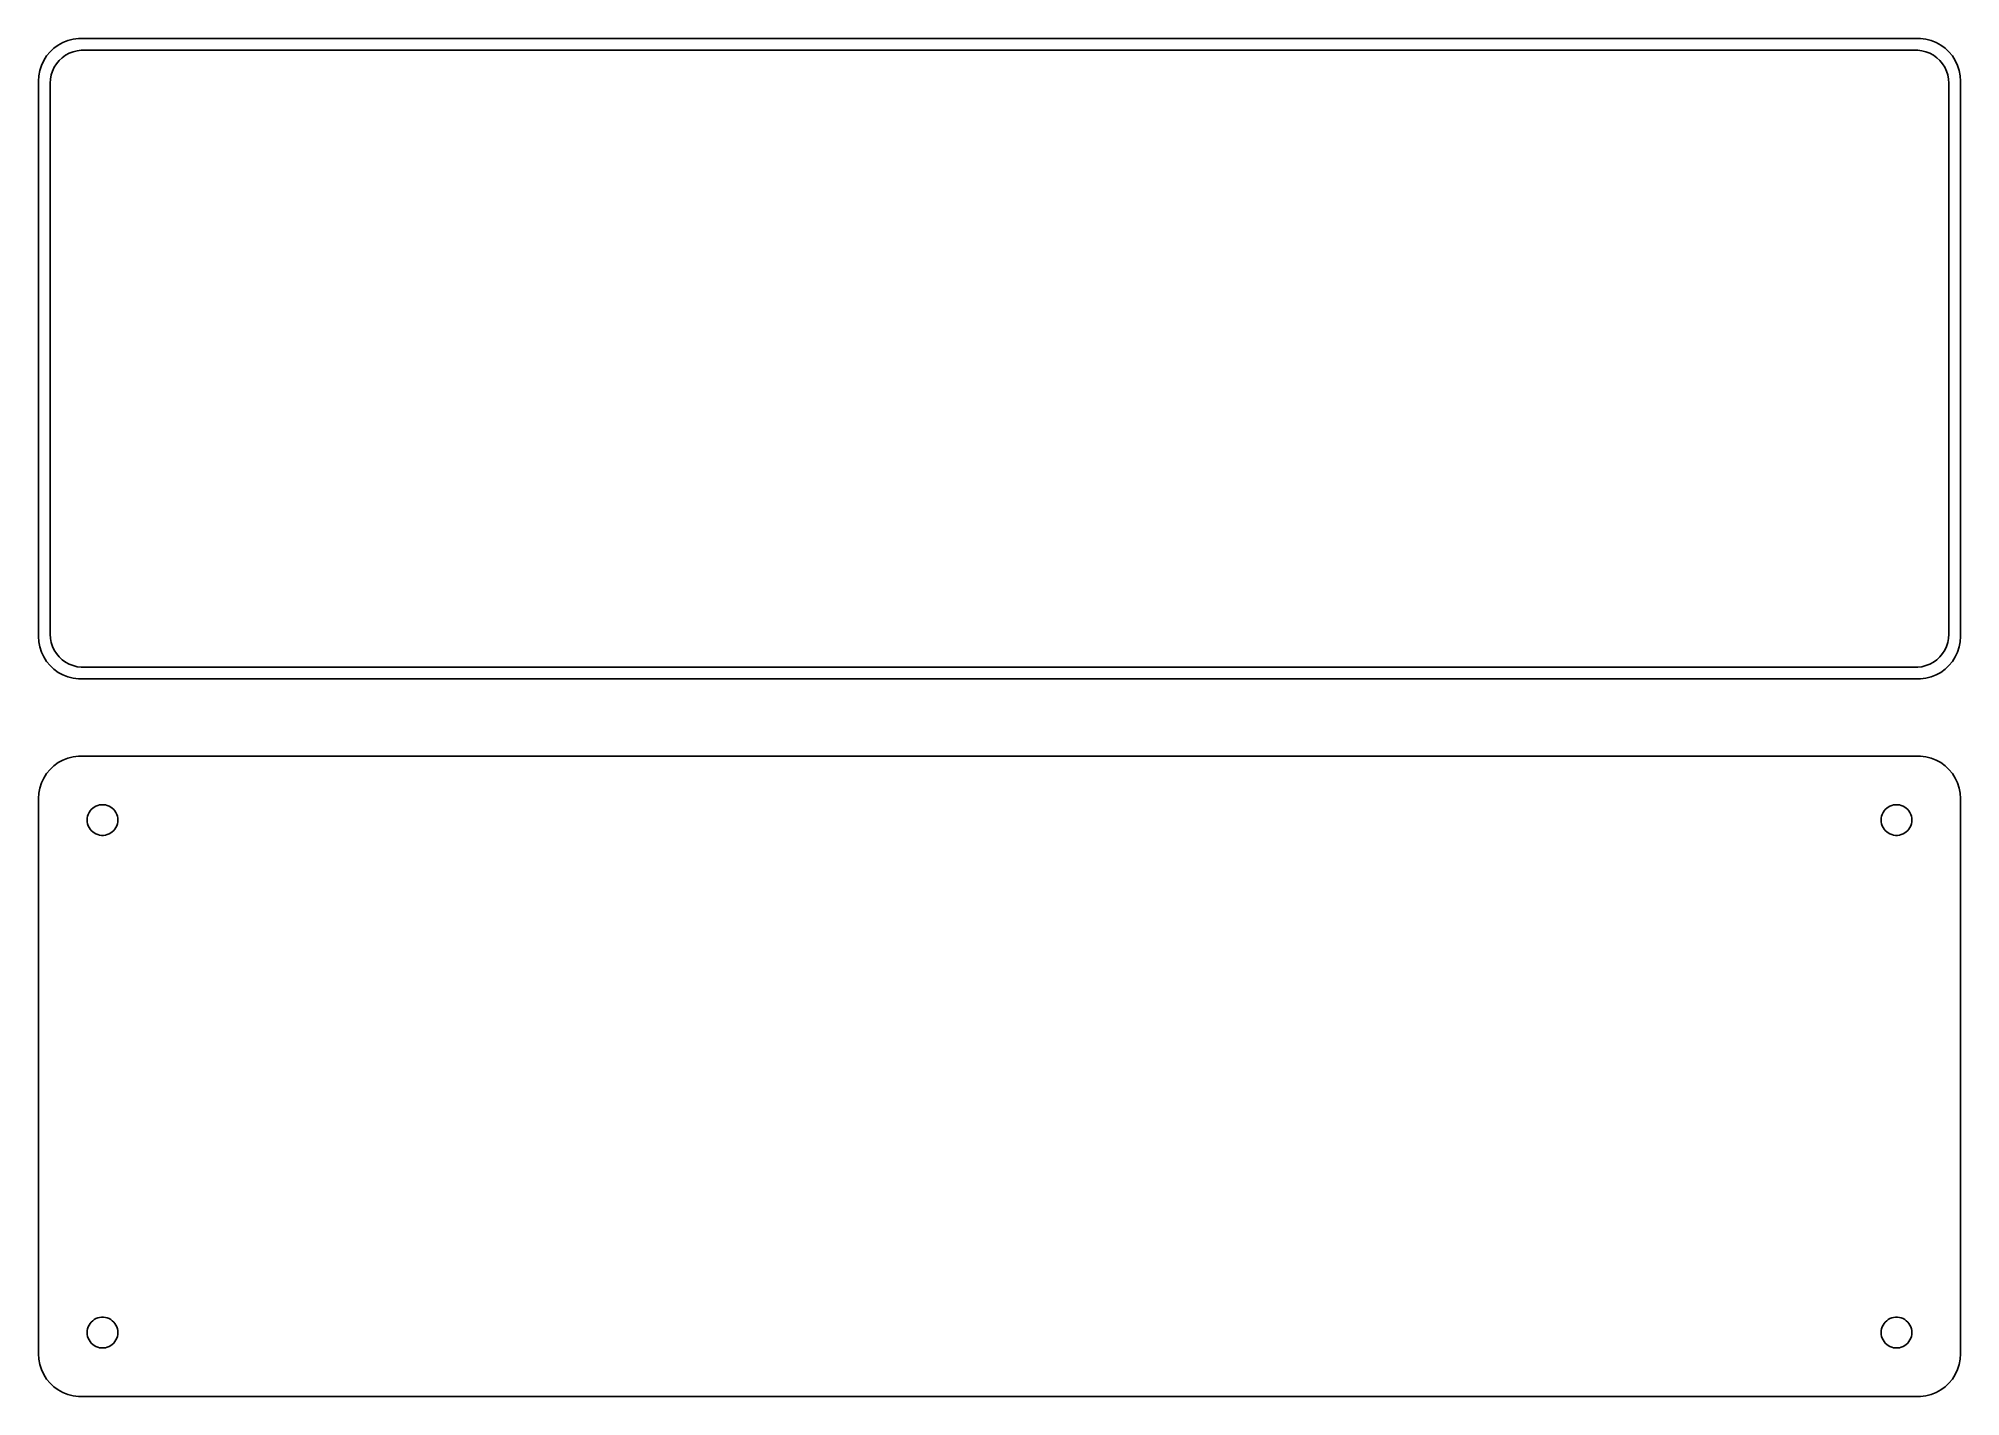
# Model space of a CAD drawing. Header units: metres. Extents: x -112 to 112, y 47 to 205.
import ezdxf

# ---------------------------------------------------------------- set-up
doc = ezdxf.new("R2010")
doc.units = ezdxf.units.M

msp = doc.modelspace()

# ---------------------------------------------------------------- linework, layer by layer
for p, q in [((-109.629, 205.024), (-110.179, 204.722)), ((-109.045, 205.255), (-109.629, 205.024)), ((-108.437, 205.411), (-109.045, 205.255)), ((-107.814, 205.49), (-108.437, 205.411)), ((107.814, 205.49), (-107.814, 205.49)), ((108.437, 205.411), (107.814, 205.49)), ((109.045, 205.255), (108.437, 205.411)), ((109.629, 205.024), (109.045, 205.255)), ((110.179, 204.722), (109.629, 205.024)), ((-111.882, 202.909), (-112.149, 202.341)), ((-111.545, 203.439), (-111.882, 202.909)), ((-111.145, 203.923), (-111.545, 203.439)), ((-110.687, 204.353), (-111.145, 203.923)), ((-110.179, 204.722), (-110.687, 204.353)), ((-110.641, 202.114), (-110.38, 202.524)), ((-110.38, 202.524), (-110.071, 202.899)), ((-110.071, 202.899), (-109.716, 203.231)), ((-109.716, 203.231), (-109.323, 203.517)), ((-109.323, 203.517), (-108.898, 203.751)), ((-108.898, 203.751), (-108.446, 203.93)), ((-108.446, 203.93), (-107.975, 204.051)), ((-107.975, 204.051), (-107.493, 204.112)), ((-107.493, 204.112), (107.493, 204.112)), ((107.493, 204.112), (107.975, 204.051)), ((107.975, 204.051), (108.446, 203.93)), ((108.446, 203.93), (108.898, 203.751)), ((108.898, 203.751), (109.323, 203.517)), ((109.323, 203.517), (109.716, 203.231)), ((109.716, 203.231), (110.071, 202.899)), ((110.071, 202.899), (110.38, 202.524)), ((110.687, 204.353), (110.179, 204.722)), ((110.38, 202.524), (110.641, 202.114)), ((111.145, 203.923), (110.687, 204.353)), ((111.545, 203.439), (111.145, 203.923)), ((111.882, 202.909), (111.545, 203.439)), ((112.149, 202.341), (111.882, 202.909)), ((-112.461, 201.127), (-112.5, 200.5)), ((-112.5, 200.5), (-112.5, 135.5)), ((-112.343, 201.743), (-112.461, 201.127)), ((-112.149, 202.341), (-112.343, 201.743)), ((-111.119, 200.25), (-111.089, 200.735)), ((-111.119, 135.75), (-111.119, 200.25)), ((-111.089, 200.735), (-110.998, 201.212)), ((-110.998, 201.212), (-110.848, 201.674)), ((-110.848, 201.674), (-110.641, 202.114)), ((110.641, 202.114), (110.848, 201.674)), ((110.848, 201.674), (110.998, 201.212)), ((110.998, 201.212), (111.089, 200.735)), ((111.089, 200.735), (111.119, 200.25)), ((111.119, 200.25), (111.119, 135.75)), ((112.343, 201.743), (112.149, 202.341)), ((112.461, 201.127), (112.343, 201.743)), ((112.5, 200.5), (112.461, 201.127)), ((112.5, 135.5), (112.5, 200.5)), ((-112.5, 135.5), (-112.461, 134.873)), ((-111.089, 135.265), (-111.119, 135.75)), ((-110.998, 134.788), (-111.089, 135.265)), ((111.089, 135.265), (110.998, 134.788)), ((111.119, 135.75), (111.089, 135.265)), ((112.461, 134.873), (112.5, 135.5)), ((-112.461, 134.873), (-112.343, 134.257)), ((-112.343, 134.257), (-112.149, 133.659)), ((-112.149, 133.659), (-111.882, 133.091)), ((-111.882, 133.091), (-111.545, 132.561)), ((-110.848, 134.326), (-110.998, 134.788)), ((-110.641, 133.886), (-110.848, 134.326)), ((-110.38, 133.476), (-110.641, 133.886)), ((-110.071, 133.101), (-110.38, 133.476)), ((-109.716, 132.769), (-110.071, 133.101)), ((-109.323, 132.483), (-109.716, 132.769)), ((109.716, 132.769), (109.323, 132.483)), ((110.071, 133.101), (109.716, 132.769)), ((110.38, 133.476), (110.071, 133.101)), ((110.641, 133.886), (110.38, 133.476)), ((110.848, 134.326), (110.641, 133.886)), ((110.998, 134.788), (110.848, 134.326)), ((111.545, 132.561), (111.882, 133.091)), ((111.882, 133.091), (112.149, 133.659)), ((112.149, 133.659), (112.343, 134.257)), ((112.343, 134.257), (112.461, 134.873)), ((-111.545, 132.561), (-111.145, 132.077)), ((-111.145, 132.077), (-110.687, 131.647)), ((-110.687, 131.647), (-110.179, 131.278)), ((-110.179, 131.278), (-109.629, 130.976)), ((-109.629, 130.976), (-109.045, 130.745)), ((-108.898, 132.249), (-109.323, 132.483)), ((-109.045, 130.745), (-108.437, 130.589)), ((-108.446, 132.07), (-108.898, 132.249)), ((-107.975, 131.949), (-108.446, 132.07)), ((-108.437, 130.589), (-107.814, 130.51)), ((-107.493, 131.888), (-107.975, 131.949)), ((-107.814, 130.51), (107.814, 130.51)), ((107.493, 131.888), (-107.493, 131.888)), ((107.975, 131.949), (107.493, 131.888)), ((107.814, 130.51), (108.437, 130.589)), ((108.446, 132.07), (107.975, 131.949)), ((108.437, 130.589), (109.045, 130.745)), ((108.898, 132.249), (108.446, 132.07)), ((109.323, 132.483), (108.898, 132.249)), ((109.045, 130.745), (109.629, 130.976)), ((109.629, 130.976), (110.179, 131.278)), ((110.179, 131.278), (110.687, 131.647)), ((110.687, 131.647), (111.145, 132.077)), ((111.145, 132.077), (111.545, 132.561)), ((-111.545, 119.439), (-111.882, 118.909)), ((-111.145, 119.923), (-111.545, 119.439)), ((-110.687, 120.353), (-111.145, 119.923)), ((-110.179, 120.722), (-110.687, 120.353)), ((-109.629, 121.024), (-110.179, 120.722)), ((-109.045, 121.255), (-109.629, 121.024)), ((-108.437, 121.411), (-109.045, 121.255)), ((-107.814, 121.49), (-108.437, 121.411)), ((107.814, 121.49), (-107.814, 121.49)), ((108.437, 121.411), (107.814, 121.49)), ((109.045, 121.255), (108.437, 121.411)), ((109.629, 121.024), (109.045, 121.255)), ((110.179, 120.722), (109.629, 121.024)), ((110.687, 120.353), (110.179, 120.722)), ((111.145, 119.923), (110.687, 120.353)), ((111.545, 119.439), (111.145, 119.923)), ((111.882, 118.909), (111.545, 119.439)), ((-112.461, 117.127), (-112.5, 116.5)), ((-112.343, 117.743), (-112.461, 117.127)), ((-112.149, 118.341), (-112.343, 117.743)), ((-111.882, 118.909), (-112.149, 118.341)), ((112.149, 118.341), (111.882, 118.909)), ((112.343, 117.743), (112.149, 118.341)), ((112.461, 117.127), (112.343, 117.743)), ((112.5, 116.5), (112.461, 117.127)), ((-112.5, 116.5), (-112.5, 51.5)), ((-106.674, 114.663), (-106.577, 114.867)), ((-106.577, 114.867), (-106.456, 115.058)), ((-106.456, 115.058), (-106.312, 115.232)), ((-106.312, 115.232), (-106.147, 115.387)), ((-106.147, 115.387), (-105.964, 115.52)), ((-105.964, 115.52), (-105.766, 115.629)), ((-105.766, 115.629), (-105.556, 115.712)), ((-105.556, 115.712), (-105.337, 115.768)), ((-105.337, 115.768), (-105.113, 115.796)), ((-105.113, 115.796), (-104.887, 115.796)), ((-104.887, 115.796), (-104.663, 115.768)), ((-104.663, 115.768), (-104.444, 115.712)), ((-104.444, 115.712), (-104.234, 115.629)), ((-104.234, 115.629), (-104.036, 115.52)), ((-104.036, 115.52), (-103.853, 115.387)), ((-103.853, 115.387), (-103.688, 115.232)), ((-103.688, 115.232), (-103.544, 115.058)), ((-103.544, 115.058), (-103.423, 114.867)), ((-103.423, 114.867), (-103.326, 114.663)), ((103.326, 114.663), (103.423, 114.867)), ((103.423, 114.867), (103.544, 115.058)), ((103.544, 115.058), (103.688, 115.232)), ((103.688, 115.232), (103.853, 115.387)), ((103.853, 115.387), (104.036, 115.52)), ((104.036, 115.52), (104.234, 115.629)), ((104.234, 115.629), (104.444, 115.712)), ((104.444, 115.712), (104.663, 115.768)), ((104.663, 115.768), (104.887, 115.796)), ((104.887, 115.796), (105.113, 115.796)), ((105.113, 115.796), (105.337, 115.768)), ((105.337, 115.768), (105.556, 115.712)), ((105.556, 115.712), (105.766, 115.629)), ((105.766, 115.629), (105.964, 115.52)), ((105.964, 115.52), (106.147, 115.387)), ((106.147, 115.387), (106.312, 115.232)), ((106.312, 115.232), (106.456, 115.058)), ((106.456, 115.058), (106.577, 114.867)), ((106.577, 114.867), (106.674, 114.663)), ((112.5, 51.5), (112.5, 116.5)), ((-106.8, 114), (-106.786, 114.226)), ((-106.786, 113.774), (-106.8, 114)), ((-106.786, 114.226), (-106.743, 114.448)), ((-106.743, 113.552), (-106.786, 113.774)), ((-106.743, 114.448), (-106.674, 114.663)), ((-106.674, 113.337), (-106.743, 113.552)), ((-106.577, 113.133), (-106.674, 113.337)), ((-106.456, 112.942), (-106.577, 113.133)), ((-106.312, 112.768), (-106.456, 112.942)), ((-106.147, 112.613), (-106.312, 112.768)), ((-105.964, 112.48), (-106.147, 112.613)), ((-103.853, 112.613), (-104.036, 112.48)), ((-103.688, 112.768), (-103.853, 112.613)), ((-103.544, 112.942), (-103.688, 112.768)), ((-103.423, 113.133), (-103.544, 112.942)), ((-103.326, 113.337), (-103.423, 113.133)), ((-103.326, 114.663), (-103.257, 114.448)), ((-103.257, 113.552), (-103.326, 113.337)), ((-103.257, 114.448), (-103.214, 114.226)), ((-103.214, 113.774), (-103.257, 113.552)), ((-103.214, 114.226), (-103.2, 114)), ((-103.2, 114), (-103.214, 113.774)), ((103.2, 114), (103.214, 114.226)), ((103.214, 113.774), (103.2, 114)), ((103.214, 114.226), (103.257, 114.448)), ((103.257, 113.552), (103.214, 113.774)), ((103.257, 114.448), (103.326, 114.663)), ((103.326, 113.337), (103.257, 113.552)), ((103.423, 113.133), (103.326, 113.337)), ((103.544, 112.942), (103.423, 113.133)), ((103.688, 112.768), (103.544, 112.942)), ((103.853, 112.613), (103.688, 112.768)), ((104.036, 112.48), (103.853, 112.613)), ((106.147, 112.613), (105.964, 112.48)), ((106.312, 112.768), (106.147, 112.613)), ((106.456, 112.942), (106.312, 112.768)), ((106.577, 113.133), (106.456, 112.942)), ((106.674, 113.337), (106.577, 113.133)), ((106.674, 114.663), (106.743, 114.448)), ((106.743, 113.552), (106.674, 113.337)), ((106.743, 114.448), (106.786, 114.226)), ((106.786, 113.774), (106.743, 113.552)), ((106.786, 114.226), (106.8, 114)), ((106.8, 114), (106.786, 113.774)), ((-105.766, 112.371), (-105.964, 112.48)), ((-105.556, 112.288), (-105.766, 112.371)), ((-105.337, 112.232), (-105.556, 112.288)), ((-105.113, 112.204), (-105.337, 112.232)), ((-104.887, 112.204), (-105.113, 112.204)), ((-104.663, 112.232), (-104.887, 112.204)), ((-104.444, 112.288), (-104.663, 112.232)), ((-104.234, 112.371), (-104.444, 112.288)), ((-104.036, 112.48), (-104.234, 112.371)), ((104.234, 112.371), (104.036, 112.48)), ((104.444, 112.288), (104.234, 112.371)), ((104.663, 112.232), (104.444, 112.288)), ((104.887, 112.204), (104.663, 112.232)), ((105.113, 112.204), (104.887, 112.204)), ((105.337, 112.232), (105.113, 112.204)), ((105.556, 112.288), (105.337, 112.232)), ((105.766, 112.371), (105.556, 112.288)), ((105.964, 112.48), (105.766, 112.371)), ((-106.8, 54), (-106.786, 54.2256)), ((-106.786, 53.7744), (-106.8, 54)), ((-106.786, 54.2256), (-106.743, 54.4476)), ((-106.743, 54.4476), (-106.674, 54.6626)), ((-106.674, 54.6626), (-106.577, 54.8672)), ((-106.577, 54.8672), (-106.456, 55.058)), ((-106.456, 55.058), (-106.312, 55.2322)), ((-106.312, 55.2322), (-106.147, 55.3869)), ((-106.147, 55.3869), (-105.964, 55.5198)), ((-105.964, 55.5198), (-105.766, 55.6287)), ((-105.766, 55.6287), (-105.556, 55.7119)), ((-105.556, 55.7119), (-105.337, 55.7681)), ((-105.337, 55.7681), (-105.113, 55.7964)), ((-105.113, 55.7964), (-104.887, 55.7964)), ((-104.887, 55.7964), (-104.663, 55.7681)), ((-104.663, 55.7681), (-104.444, 55.7119)), ((-104.444, 55.7119), (-104.234, 55.6287)), ((-104.234, 55.6287), (-104.036, 55.5198)), ((-104.036, 55.5198), (-103.853, 55.3869)), ((-103.853, 55.3869), (-103.688, 55.2322)), ((-103.688, 55.2322), (-103.544, 55.058)), ((-103.544, 55.058), (-103.423, 54.8672)), ((-103.423, 54.8672), (-103.326, 54.6626)), ((-103.326, 54.6626), (-103.257, 54.4476)), ((-103.257, 54.4476), (-103.214, 54.2256)), ((-103.214, 54.2256), (-103.2, 54)), ((-103.2, 54), (-103.214, 53.7744)), ((103.2, 54), (103.214, 54.2256)), ((103.214, 53.7744), (103.2, 54)), ((103.214, 54.2256), (103.257, 54.4476)), ((103.257, 54.4476), (103.326, 54.6626)), ((103.326, 54.6626), (103.423, 54.8672)), ((103.423, 54.8672), (103.544, 55.058)), ((103.544, 55.058), (103.688, 55.2322)), ((103.688, 55.2322), (103.853, 55.3869)), ((103.853, 55.3869), (104.036, 55.5198)), ((104.036, 55.5198), (104.234, 55.6287)), ((104.234, 55.6287), (104.444, 55.7119)), ((104.444, 55.7119), (104.663, 55.7681)), ((104.663, 55.7681), (104.887, 55.7964)), ((104.887, 55.7964), (105.113, 55.7964)), ((105.113, 55.7964), (105.337, 55.7681)), ((105.337, 55.7681), (105.556, 55.7119)), ((105.556, 55.7119), (105.766, 55.6287)), ((105.766, 55.6287), (105.964, 55.5198)), ((105.964, 55.5198), (106.147, 55.3869)), ((106.147, 55.3869), (106.312, 55.2322)), ((106.312, 55.2322), (106.456, 55.058)), ((106.456, 55.058), (106.577, 54.8672)), ((106.577, 54.8672), (106.674, 54.6626)), ((106.674, 54.6626), (106.743, 54.4476)), ((106.743, 54.4476), (106.786, 54.2256)), ((106.786, 54.2256), (106.8, 54)), ((106.8, 54), (106.786, 53.7744)), ((-106.743, 53.5524), (-106.786, 53.7744)), ((-106.674, 53.3374), (-106.743, 53.5524)), ((-106.577, 53.1328), (-106.674, 53.3374)), ((-106.456, 52.942), (-106.577, 53.1328)), ((-106.312, 52.7678), (-106.456, 52.942)), ((-106.147, 52.6131), (-106.312, 52.7678)), ((-105.964, 52.4802), (-106.147, 52.6131)), ((-105.766, 52.3713), (-105.964, 52.4802)), ((-105.556, 52.2881), (-105.766, 52.3713)), ((-105.337, 52.2319), (-105.556, 52.2881)), ((-105.113, 52.2036), (-105.337, 52.2319)), ((-104.887, 52.2036), (-105.113, 52.2036)), ((-104.663, 52.2319), (-104.887, 52.2036)), ((-104.444, 52.2881), (-104.663, 52.2319)), ((-104.234, 52.3713), (-104.444, 52.2881)), ((-104.036, 52.4802), (-104.234, 52.3713)), ((-103.853, 52.6131), (-104.036, 52.4802)), ((-103.688, 52.7678), (-103.853, 52.6131)), ((-103.544, 52.942), (-103.688, 52.7678)), ((-103.423, 53.1328), (-103.544, 52.942)), ((-103.326, 53.3374), (-103.423, 53.1328)), ((-103.257, 53.5524), (-103.326, 53.3374)), ((-103.214, 53.7744), (-103.257, 53.5524)), ((103.257, 53.5524), (103.214, 53.7744)), ((103.326, 53.3374), (103.257, 53.5524)), ((103.423, 53.1328), (103.326, 53.3374)), ((103.544, 52.942), (103.423, 53.1328)), ((103.688, 52.7678), (103.544, 52.942)), ((103.853, 52.6131), (103.688, 52.7678)), ((104.036, 52.4802), (103.853, 52.6131)), ((104.234, 52.3713), (104.036, 52.4802)), ((104.444, 52.2881), (104.234, 52.3713)), ((104.663, 52.2319), (104.444, 52.2881)), ((104.887, 52.2036), (104.663, 52.2319)), ((105.113, 52.2036), (104.887, 52.2036)), ((105.337, 52.2319), (105.113, 52.2036)), ((105.556, 52.2881), (105.337, 52.2319)), ((105.766, 52.3713), (105.556, 52.2881)), ((105.964, 52.4802), (105.766, 52.3713)), ((106.147, 52.6131), (105.964, 52.4802)), ((106.312, 52.7678), (106.147, 52.6131)), ((106.456, 52.942), (106.312, 52.7678)), ((106.577, 53.1328), (106.456, 52.942)), ((106.674, 53.3374), (106.577, 53.1328)), ((106.743, 53.5524), (106.674, 53.3374)), ((106.786, 53.7744), (106.743, 53.5524)), ((-112.5, 51.5), (-112.461, 50.8733)), ((-112.461, 50.8733), (-112.343, 50.2566)), ((-112.343, 50.2566), (-112.149, 49.6594)), ((-112.149, 49.6594), (-111.882, 49.0912)), ((111.882, 49.0912), (112.149, 49.6594)), ((112.149, 49.6594), (112.343, 50.2566)), ((112.343, 50.2566), (112.461, 50.8733)), ((112.461, 50.8733), (112.5, 51.5)), ((-111.882, 49.0912), (-111.545, 48.5611)), ((-111.545, 48.5611), (-111.145, 48.0773)), ((-111.145, 48.0773), (-110.687, 47.6474)), ((-110.687, 47.6474), (-110.179, 47.2784)), ((-110.179, 47.2784), (-109.629, 46.9759)), ((109.629, 46.9759), (110.179, 47.2784)), ((110.179, 47.2784), (110.687, 47.6474)), ((110.687, 47.6474), (111.145, 48.0773)), ((111.145, 48.0773), (111.545, 48.5611)), ((111.545, 48.5611), (111.882, 49.0912)), ((-109.629, 46.9759), (-109.045, 46.7447)), ((-109.045, 46.7447), (-108.437, 46.5886)), ((-108.437, 46.5886), (-107.814, 46.5099)), ((-107.814, 46.5099), (107.814, 46.5099)), ((107.814, 46.5099), (108.437, 46.5886)), ((108.437, 46.5886), (109.045, 46.7447)), ((109.045, 46.7447), (109.629, 46.9759))]:
    msp.add_line(p, q)

doc.saveas('drawing.dxf')
